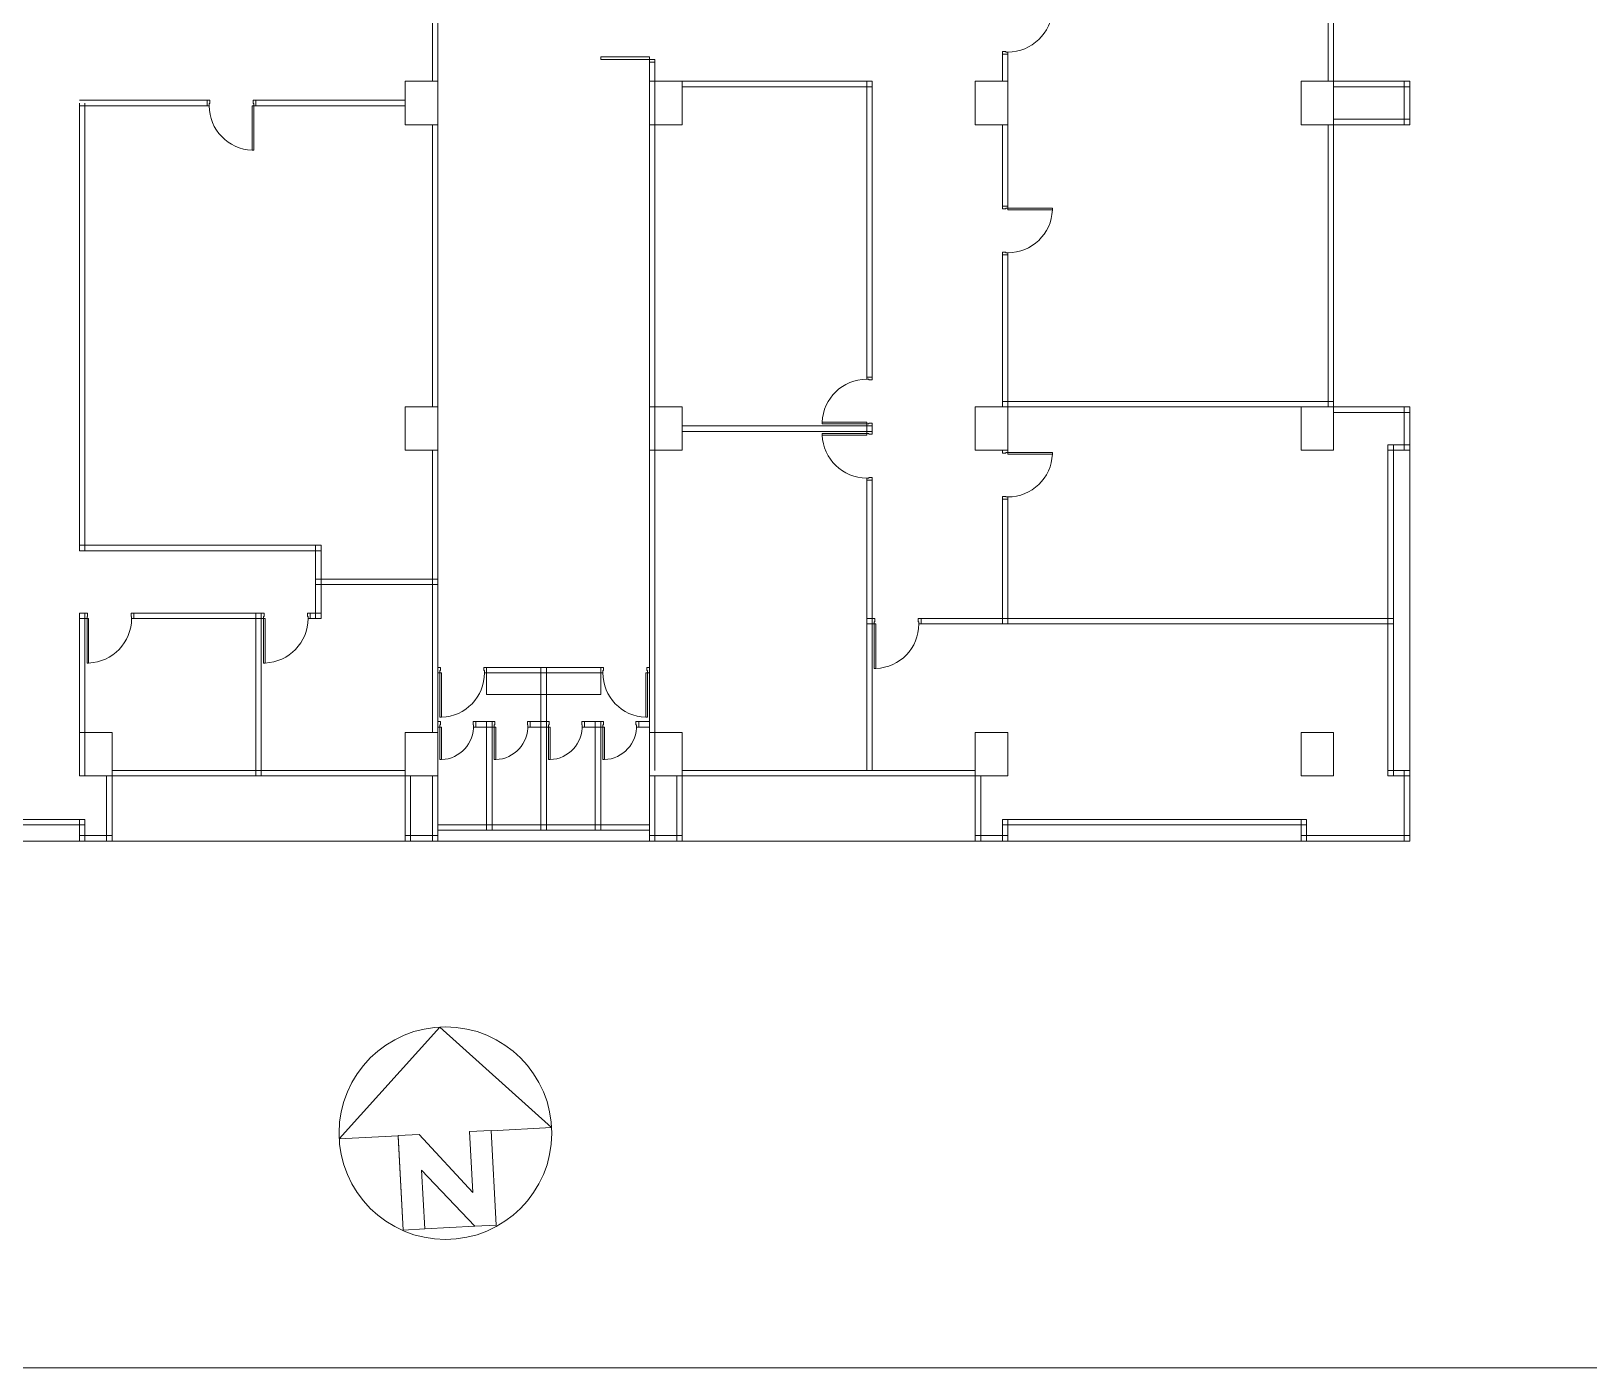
# Model space of a CAD drawing. Header units: metres. Extents: x 311 to 430, y 372 to 454.
# Drawn here: x 339 to 367.69, y 372.15 to 396.78 of the extents above; entities that cross this region are included whole.
import ezdxf

# ---------------------------------------------------------------- set-up
doc = ezdxf.new("R2010")
doc.units = ezdxf.units.M
doc.header["$MEASUREMENT"] = 0
doc.layers.add('BODR', color=13, linetype='Continuous')
doc.layers.add('DOOR', color=7, linetype='Continuous')

msp = doc.modelspace()

# ---------------------------------------------------------------- linework, layer by layer
at = {"color": 8, "linetype": 'ByBlock', "lineweight": 5}
for p, q in [((346.49, 407.86), (346.49, 383.86)), ((362.99, 389.86), (362.99, 403.86)), ((346.39, 401.06), (346.39, 395.86)), ((362.89, 395.86), (362.89, 401.06)), ((349.49, 396.26), (349.49, 396.31)), ((349.49, 396.31), (350.39, 396.31)), ((350.39, 396.26), (349.49, 396.26)), ((350.39, 396.31), (350.39, 396.26)), ((350.39, 396.26), (350.39, 383.16)), ((350.49, 396.26), (350.49, 383.16)), ((356.89, 395.86), (356.89, 396.41)), ((356.99, 393.52), (356.99, 396.4)), ((345.89, 395.06), (345.89, 395.86)), ((345.89, 395.86), (346.49, 395.86)), ((346.49, 395.86), (346.49, 395.06)), ((350.39, 395.06), (350.39, 395.86)), ((350.39, 395.86), (350.99, 395.86)), ((350.99, 395.86), (354.49, 395.86)), ((350.99, 395.86), (350.99, 395.06)), ((350.99, 395.76), (354.49, 395.76)), ((354.39, 395.86), (354.39, 390.37)), ((354.49, 395.86), (354.49, 390.36)), ((356.39, 395.06), (356.39, 395.86)), ((356.39, 395.86), (356.99, 395.86)), ((356.99, 395.86), (356.99, 395.06)), ((362.39, 395.06), (362.39, 395.86)), ((362.39, 395.86), (362.99, 395.86)), ((362.99, 395.86), (364.39, 395.86)), ((362.99, 395.86), (362.99, 395.06)), ((364.39, 395.76), (362.99, 395.76)), ((364.29, 395.06), (364.29, 395.86)), ((364.39, 395.06), (364.39, 395.86)), ((342.29, 395.51), (339.89, 395.51)), ((339.89, 395.46), (339.89, 387.21)), ((342.28, 395.41), (339.89, 395.41)), ((339.99, 395.46), (339.99, 387.21)), ((345.89, 395.51), (343.14, 395.51)), ((345.89, 395.41), (343.14, 395.41)), ((346.49, 395.06), (345.89, 395.06)), ((346.39, 395.06), (346.39, 389.86)), ((350.99, 395.06), (350.39, 395.06)), ((356.99, 395.06), (356.39, 395.06)), ((356.89, 393.51), (356.89, 395.06)), ((362.99, 395.06), (362.39, 395.06)), ((362.89, 389.86), (362.89, 395.06)), ((362.99, 395.16), (364.39, 395.16)), ((362.99, 395.06), (364.39, 395.06)), ((356.89, 389.86), (356.89, 392.71)), ((356.99, 389.02), (356.99, 392.7)), ((350.39, 390.532), (350.39, 388.332)), ((356.89, 389.96), (362.99, 389.96)), ((345.89, 389.06), (345.89, 389.86)), ((345.89, 389.86), (346.49, 389.86)), ((346.49, 389.86), (346.49, 389.06)), ((350.39, 389.06), (350.39, 389.86)), ((350.39, 389.86), (350.99, 389.86)), ((350.99, 389.86), (350.99, 389.06)), ((356.39, 389.06), (356.39, 389.86)), ((356.39, 389.86), (356.99, 389.86)), ((356.89, 389.86), (364.09, 389.86)), ((356.99, 389.86), (356.99, 389.06)), ((362.39, 389.06), (362.39, 389.86)), ((362.39, 389.86), (362.99, 389.86)), ((364.39, 389.86), (362.99, 389.86)), ((362.99, 389.86), (362.99, 389.06)), ((364.39, 389.76), (362.99, 389.76)), ((364.29, 389.86), (364.29, 389.06)), ((364.39, 389.86), (364.39, 381.86)), ((350.99, 389.51), (354.49, 389.51)), ((350.99, 389.41), (354.49, 389.41)), ((354.39, 389.55), (354.39, 389.37)), ((354.49, 389.56), (354.49, 389.36)), ((346.49, 389.06), (345.89, 389.06)), ((346.39, 389.06), (346.39, 383.86)), ((350.99, 389.06), (350.39, 389.06)), ((356.99, 389.06), (356.39, 389.06)), ((356.89, 389.01), (356.89, 389.06)), ((362.99, 389.06), (362.39, 389.06)), ((363.99, 389.16), (363.99, 383.06)), ((363.99, 389.16), (364.39, 389.16)), ((363.99, 389.06), (364.39, 389.06)), ((364.09, 389.16), (364.09, 383.06)), ((354.39, 388.55), (354.39, 383.16)), ((354.49, 388.56), (354.49, 383.16)), ((356.89, 385.86), (356.89, 388.21)), ((356.99, 385.86), (356.99, 388.2)), ((340.03, 387.31), (339.89, 387.31)), ((343.28, 387.31), (340.85, 387.31)), ((344.34, 387.31), (344.1, 387.31)), ((344.24, 385.96), (344.24, 387.31)), ((344.34, 385.96), (344.34, 387.31)), ((344.34, 387.21), (339.89, 387.21)), ((340.04, 387.21), (339.89, 387.21)), ((344.24, 386.685), (346.49, 386.685)), ((344.24, 386.585), (346.49, 386.585)), ((339.89, 386.06), (340.04, 386.06)), ((339.89, 386.06), (339.89, 383.06)), ((339.89, 385.96), (340.03, 385.96)), ((339.99, 386.06), (339.99, 383.06)), ((340.84, 386.06), (343.29, 386.06)), ((340.85, 385.96), (343.28, 385.96)), ((343.14, 383.06), (343.14, 386.06)), ((343.24, 383.06), (343.24, 386.06)), ((344.09, 386.06), (344.34, 386.06)), ((344.1, 385.96), (344.34, 385.96)), ((354.39, 385.96), (354.54, 385.96)), ((355.34, 385.96), (364.09, 385.96)), ((354.39, 385.86), (354.53, 385.86)), ((355.35, 385.86), (364.09, 385.86)), ((349.54, 385.06), (347.34, 385.06)), ((347.39, 385.06), (347.39, 384.56)), ((348.39, 385.06), (348.39, 382.06)), ((348.49, 385.06), (348.49, 382.06)), ((349.49, 385.06), (349.49, 384.56)), ((349.53, 384.96), (347.35, 384.96)), ((349.49, 384.56), (347.39, 384.56)), ((347.54, 384.06), (347.14, 384.06)), ((347.53, 383.96), (347.15, 383.96)), ((347.39, 382.06), (347.39, 384.06)), ((347.49, 382.06), (347.49, 384.06)), ((348.54, 384.06), (348.14, 384.06)), ((348.53, 383.96), (348.15, 383.96)), ((349.54, 384.06), (349.14, 384.06)), ((349.53, 383.96), (349.15, 383.96)), ((349.39, 382.06), (349.39, 384.06)), ((349.49, 382.06), (349.49, 384.06)), ((350.39, 384.06), (350.14, 384.06)), ((350.39, 383.96), (350.15, 383.96)), ((339.89, 383.06), (339.89, 383.86)), ((339.89, 383.86), (340.49, 383.86)), ((340.49, 383.86), (340.49, 383.06)), ((345.89, 383.06), (345.89, 383.86)), ((345.89, 383.86), (346.49, 383.86)), ((346.49, 383.86), (346.49, 383.06)), ((350.39, 383.06), (350.39, 383.86)), ((350.39, 383.86), (350.99, 383.86)), ((350.99, 383.86), (350.99, 383.06)), ((356.39, 383.06), (356.39, 383.86)), ((356.39, 383.86), (356.99, 383.86)), ((356.99, 383.86), (356.99, 383.06)), ((362.39, 383.06), (362.39, 383.86)), ((362.39, 383.86), (362.99, 383.86)), ((362.99, 383.86), (362.99, 383.06)), ((340.49, 383.06), (339.89, 383.06)), ((340.39, 383.06), (340.39, 381.86)), ((340.49, 383.16), (345.89, 383.16)), ((340.49, 383.06), (340.49, 381.86)), ((340.49, 383.06), (345.89, 383.06)), ((345.89, 383.06), (345.89, 381.86)), ((346.49, 383.06), (345.89, 383.06)), ((345.99, 383.06), (345.99, 381.86)), ((346.39, 383.06), (346.39, 381.86)), ((346.49, 383.06), (346.49, 381.86)), ((350.39, 383.06), (350.39, 381.86)), ((350.99, 383.06), (350.39, 383.06)), ((350.49, 383.06), (350.49, 381.86)), ((350.89, 383.06), (350.89, 381.86)), ((350.99, 383.16), (356.39, 383.16)), ((350.99, 383.06), (356.99, 383.06)), ((350.99, 383.06), (350.99, 381.86)), ((356.39, 383.06), (356.39, 381.86)), ((356.99, 383.06), (356.39, 383.06)), ((356.49, 383.06), (356.49, 381.86)), ((362.99, 383.06), (362.39, 383.06)), ((363.99, 383.16), (364.39, 383.16)), ((363.99, 383.06), (364.39, 383.06)), ((364.29, 383.16), (364.29, 381.86)), ((339.99, 382.26), (334.39, 382.26)), ((339.99, 382.16), (334.39, 382.16)), ((339.89, 382.26), (339.89, 381.86)), ((339.99, 382.26), (339.99, 381.86)), ((346.49, 382.16), (350.39, 382.16)), ((350.39, 382.16), (346.49, 382.16)), ((356.89, 382.26), (362.49, 382.26)), ((356.89, 382.26), (356.89, 381.86)), ((356.89, 382.16), (362.49, 382.16)), ((356.99, 382.26), (356.99, 381.86)), ((362.39, 382.26), (362.39, 381.86)), ((362.49, 382.26), (362.49, 381.86)), ((340.49, 381.86), (332.59, 381.86)), ((340.49, 381.96), (339.89, 381.96)), ((340.49, 381.86), (364.39, 381.86)), ((346.49, 381.96), (345.89, 381.96)), ((346.49, 381.86), (345.89, 381.86)), ((346.49, 382.06), (350.39, 382.06)), ((350.39, 382.06), (346.49, 382.06)), ((346.49, 381.86), (350.39, 381.86)), ((350.99, 381.96), (350.39, 381.96)), ((350.99, 381.86), (350.39, 381.86)), ((356.39, 381.96), (356.99, 381.96)), ((356.39, 381.86), (364.39, 381.86)), ((362.39, 381.96), (364.39, 381.96)), ((346.53, 378.428), (344.675, 376.371)), ((348.587, 376.582), (346.53, 378.428)), ((345.761, 376.43), (344.675, 376.371)), ((346.145, 376.455), (345.761, 376.434)), ((345.761, 376.434), (345.855, 374.692)), ((345.855, 374.692), (345.762, 376.417)), ((347.138, 375.386), (346.145, 376.455)), ((347.077, 376.505), (347.472, 376.526)), ((347.138, 375.386), (347.077, 376.505)), ((347.472, 376.522), (348.587, 376.582)), ((347.566, 374.784), (347.472, 376.526)), ((346.192, 375.795), (346.251, 374.713)), ((346.192, 375.795), (347.17, 374.763)), ((346.251, 374.713), (345.855, 374.692)), ((346.251, 374.713), (347.17, 374.763)), ((347.17, 374.763), (347.566, 374.784))]:
    msp.add_line(p, q, dxfattribs=at)
at = {"color": 8, "lineweight": 5}
for p, q in [((346.49, 407.86), (346.49, 383.86)), ((362.99, 389.86), (362.99, 403.86)), ((346.39, 401.06), (346.39, 395.86)), ((362.89, 395.86), (362.89, 401.06)), ((349.49, 396.26), (349.49, 396.31)), ((349.49, 396.31), (350.39, 396.31)), ((350.39, 396.26), (349.49, 396.26)), ((350.39, 396.31), (350.39, 396.26)), ((350.39, 396.26), (350.39, 383.16)), ((350.39, 396.21), (350.39, 396.26)), ((350.39, 396.26), (350.49, 396.26)), ((350.49, 396.21), (350.39, 396.21)), ((350.49, 396.26), (350.49, 383.16)), ((350.49, 396.26), (350.49, 396.21)), ((356.89, 395.86), (356.89, 396.41)), ((356.99, 393.52), (356.99, 396.4)), ((345.89, 395.06), (345.89, 395.86)), ((345.89, 395.86), (346.49, 395.86)), ((346.49, 395.86), (346.49, 395.06)), ((350.39, 395.06), (350.39, 395.86)), ((350.39, 395.86), (350.99, 395.86)), ((350.99, 395.86), (354.49, 395.86)), ((350.99, 395.86), (350.99, 395.06)), ((350.99, 395.76), (354.49, 395.76)), ((354.39, 395.86), (354.39, 390.37)), ((354.49, 395.86), (354.49, 390.36)), ((356.39, 395.06), (356.39, 395.86)), ((356.39, 395.86), (356.99, 395.86)), ((356.99, 395.86), (356.99, 395.06)), ((362.39, 395.06), (362.39, 395.86)), ((362.39, 395.86), (362.99, 395.86)), ((362.99, 395.86), (364.39, 395.86)), ((362.99, 395.86), (362.99, 395.06)), ((364.39, 395.76), (362.99, 395.76)), ((364.29, 395.06), (364.29, 395.86)), ((364.39, 395.06), (364.39, 395.86)), ((342.29, 395.51), (339.89, 395.51)), ((339.89, 395.46), (339.89, 387.21)), ((342.28, 395.41), (339.89, 395.41)), ((339.99, 395.46), (339.99, 387.21)), ((345.89, 395.51), (343.14, 395.51)), ((345.89, 395.41), (343.14, 395.41)), ((346.49, 395.06), (345.89, 395.06)), ((346.39, 395.06), (346.39, 389.86)), ((350.99, 395.06), (350.39, 395.06)), ((356.99, 395.06), (356.39, 395.06)), ((356.89, 393.51), (356.89, 395.06)), ((362.99, 395.06), (362.39, 395.06)), ((362.89, 389.86), (362.89, 395.06)), ((362.99, 395.16), (364.39, 395.16)), ((362.99, 395.06), (364.39, 395.06)), ((356.89, 389.86), (356.89, 392.71)), ((356.99, 389.02), (356.99, 392.7)), ((350.39, 390.532), (350.39, 388.332)), ((356.89, 389.96), (362.99, 389.96)), ((345.89, 389.06), (345.89, 389.86)), ((345.89, 389.86), (346.49, 389.86)), ((346.49, 389.86), (346.49, 389.06)), ((350.39, 389.06), (350.39, 389.86)), ((350.39, 389.86), (350.99, 389.86)), ((350.99, 389.86), (350.99, 389.06)), ((356.39, 389.06), (356.39, 389.86)), ((356.39, 389.86), (356.99, 389.86)), ((356.89, 389.86), (364.09, 389.86)), ((356.99, 389.86), (356.99, 389.06)), ((362.39, 389.06), (362.39, 389.86)), ((362.39, 389.86), (362.99, 389.86)), ((364.39, 389.86), (362.99, 389.86)), ((362.99, 389.86), (362.99, 389.06)), ((364.39, 389.76), (362.99, 389.76)), ((364.29, 389.86), (364.29, 389.06)), ((364.39, 389.86), (364.39, 381.86)), ((350.99, 389.51), (354.49, 389.51)), ((350.99, 389.41), (354.49, 389.41)), ((354.39, 389.55), (354.39, 389.37)), ((354.49, 389.56), (354.49, 389.36)), ((346.49, 389.06), (345.89, 389.06)), ((346.39, 389.06), (346.39, 383.86)), ((350.99, 389.06), (350.39, 389.06)), ((356.99, 389.06), (356.39, 389.06)), ((356.89, 389.01), (356.89, 389.06)), ((362.99, 389.06), (362.39, 389.06)), ((363.99, 389.16), (363.99, 383.06)), ((363.99, 389.16), (364.39, 389.16)), ((363.99, 389.06), (364.39, 389.06)), ((364.09, 389.16), (364.09, 383.06)), ((354.39, 388.55), (354.39, 383.16)), ((354.49, 388.56), (354.49, 383.16)), ((356.89, 385.86), (356.89, 388.21)), ((356.99, 385.86), (356.99, 388.2)), ((344.34, 387.31), (339.89, 387.31)), ((340.03, 387.31), (339.89, 387.31)), ((344.34, 387.31), (344.1, 387.31)), ((344.24, 385.96), (344.24, 387.31)), ((344.34, 385.96), (344.34, 387.31)), ((340.04, 387.21), (339.89, 387.21)), ((344.24, 386.685), (346.49, 386.685)), ((344.24, 386.585), (346.49, 386.585)), ((339.89, 386.06), (340.04, 386.06)), ((339.89, 386.06), (339.89, 383.06)), ((339.89, 385.96), (340.03, 385.96)), ((339.99, 386.06), (339.99, 383.06)), ((340.84, 386.06), (343.29, 386.06)), ((340.85, 385.96), (343.28, 385.96)), ((343.14, 383.06), (343.14, 386.06)), ((343.24, 383.06), (343.24, 386.06)), ((344.09, 386.06), (344.34, 386.06)), ((344.1, 385.96), (344.34, 385.96)), ((354.39, 385.96), (354.54, 385.96)), ((355.34, 385.96), (364.09, 385.96)), ((354.39, 385.86), (354.53, 385.86)), ((355.35, 385.86), (364.09, 385.86)), ((349.54, 385.06), (347.34, 385.06)), ((347.39, 385.06), (347.39, 384.56)), ((348.39, 385.06), (348.39, 382.06)), ((348.49, 385.06), (348.49, 382.06)), ((349.49, 385.06), (349.49, 384.56)), ((349.53, 384.96), (347.35, 384.96)), ((349.49, 384.56), (347.39, 384.56)), ((346.56, 383.96), (346.53, 383.96)), ((346.53, 383.96), (346.53, 383.36)), ((346.56, 383.36), (346.56, 383.96)), ((347.54, 384.06), (347.14, 384.06)), ((347.53, 383.96), (347.15, 383.96)), ((347.39, 382.06), (347.39, 384.06)), ((347.49, 382.06), (347.49, 384.06)), ((347.56, 383.96), (347.53, 383.96)), ((347.53, 383.96), (347.53, 383.36)), ((347.56, 383.36), (347.56, 383.96)), ((348.54, 384.06), (348.14, 384.06)), ((348.53, 383.96), (348.15, 383.96)), ((348.56, 383.96), (348.53, 383.96)), ((348.53, 383.96), (348.53, 383.36)), ((348.56, 383.36), (348.56, 383.96)), ((349.54, 384.06), (349.14, 384.06)), ((349.53, 383.96), (349.15, 383.96)), ((349.39, 382.06), (349.39, 384.06)), ((349.49, 382.06), (349.49, 384.06)), ((349.56, 383.96), (349.53, 383.96)), ((349.53, 383.96), (349.53, 383.36)), ((349.56, 383.36), (349.56, 383.96)), ((350.39, 384.06), (350.14, 384.06)), ((350.39, 383.96), (350.15, 383.96)), ((339.89, 383.06), (339.89, 383.86)), ((339.89, 383.86), (340.49, 383.86)), ((340.49, 383.86), (340.49, 383.06)), ((345.89, 383.06), (345.89, 383.86)), ((345.89, 383.86), (346.49, 383.86)), ((346.49, 383.86), (346.49, 383.06)), ((350.39, 383.06), (350.39, 383.86)), ((350.39, 383.86), (350.99, 383.86)), ((350.99, 383.86), (350.99, 383.06)), ((356.39, 383.06), (356.39, 383.86)), ((356.39, 383.86), (356.99, 383.86)), ((356.99, 383.86), (356.99, 383.06)), ((362.39, 383.06), (362.39, 383.86)), ((362.39, 383.86), (362.99, 383.86)), ((362.99, 383.86), (362.99, 383.06)), ((346.53, 383.36), (346.56, 383.36)), ((347.53, 383.36), (347.56, 383.36)), ((348.53, 383.36), (348.56, 383.36)), ((349.53, 383.36), (349.56, 383.36)), ((340.49, 383.06), (339.89, 383.06)), ((340.39, 383.06), (340.39, 381.86)), ((340.49, 383.16), (345.89, 383.16)), ((340.49, 383.06), (340.49, 381.86)), ((340.49, 383.06), (345.89, 383.06)), ((345.89, 383.06), (345.89, 381.86)), ((346.49, 383.06), (345.89, 383.06)), ((345.99, 383.06), (345.99, 381.86)), ((346.39, 383.06), (346.39, 381.86)), ((346.49, 383.06), (346.49, 381.86)), ((350.39, 383.06), (350.39, 381.86)), ((350.99, 383.06), (350.39, 383.06)), ((350.49, 383.06), (350.49, 381.86)), ((350.89, 383.06), (350.89, 381.86)), ((350.99, 383.16), (356.39, 383.16)), ((350.99, 383.06), (356.99, 383.06)), ((350.99, 383.06), (350.99, 381.86)), ((356.39, 383.06), (356.39, 381.86)), ((356.99, 383.06), (356.39, 383.06)), ((356.49, 383.06), (356.49, 381.86)), ((362.99, 383.06), (362.39, 383.06)), ((363.99, 383.16), (364.39, 383.16)), ((363.99, 383.06), (364.39, 383.06)), ((364.29, 383.16), (364.29, 381.86)), ((339.99, 382.26), (334.39, 382.26)), ((339.99, 382.16), (334.39, 382.16)), ((339.89, 382.26), (339.89, 381.86)), ((339.99, 382.26), (339.99, 381.86)), ((346.49, 382.16), (350.39, 382.16)), ((350.39, 382.16), (346.49, 382.16)), ((356.89, 382.26), (362.49, 382.26)), ((356.89, 382.26), (356.89, 381.86)), ((356.89, 382.16), (362.49, 382.16)), ((356.99, 382.26), (356.99, 381.86)), ((362.39, 382.26), (362.39, 381.86)), ((362.49, 382.26), (362.49, 381.86)), ((340.49, 381.86), (332.59, 381.86)), ((340.49, 381.96), (339.89, 381.96)), ((340.49, 381.86), (364.39, 381.86)), ((346.49, 381.96), (345.89, 381.96)), ((346.49, 381.86), (345.89, 381.86)), ((346.49, 382.06), (350.39, 382.06)), ((350.39, 382.06), (346.49, 382.06)), ((346.49, 381.86), (350.39, 381.86)), ((350.99, 381.96), (350.39, 381.96)), ((350.99, 381.86), (350.39, 381.86)), ((356.39, 381.96), (356.99, 381.96)), ((356.39, 381.86), (364.39, 381.86)), ((362.39, 381.96), (364.39, 381.96))]:
    msp.add_line(p, q, dxfattribs=at)
at = {"color": 8, "linetype": 'ByBlock', "lineweight": 5}
for points in [[(350.39, 396.21), (350.39, 396.26), (350.49, 396.26), (350.49, 396.21)], [(346.53, 383.36), (346.56, 383.36), (346.56, 383.96), (346.53, 383.96)], [(347.53, 383.36), (347.56, 383.36), (347.56, 383.96), (347.53, 383.96)], [(348.53, 383.36), (348.56, 383.36), (348.56, 383.96), (348.53, 383.96)], [(349.53, 383.36), (349.56, 383.36), (349.56, 383.96), (349.53, 383.96)]]:
    msp.add_lwpolyline(points, close=True, dxfattribs=at)
msp.add_circle((346.631, 376.477), 1.959, dxfattribs=at)
for centre in [(346.53, 383.98), (347.53, 383.98), (348.53, 383.98), (349.53, 383.98)]:
    msp.add_arc(centre, 0.621, 272.8093, 1.8463, dxfattribs=at)
at = {"color": 8, "lineweight": 5}
for centre in [(346.53, 383.98), (347.53, 383.98), (348.53, 383.98), (349.53, 383.98)]:
    msp.add_arc(centre, 0.621, 272.8093, 1.8463, dxfattribs=at)
at = {"layer": 'BODR', "color": 8, "linetype": 'ByBlock', "lineweight": 5}
msp.add_lwpolyline([(311.256, 372.152), (430.056, 372.152), (430.056, 454.052), (311.256, 454.052)], close=True, dxfattribs=at)
at = {"layer": 'DOOR', "color": 8, "lineweight": 5}
for p, q in [((356.89, 396.36), (356.89, 396.41)), ((356.89, 396.41), (356.95, 396.41)), ((356.99, 396.36), (356.89, 396.36)), ((356.94, 396.41), (356.95, 396.41)), ((356.95, 396.41), (356.94, 396.41)), ((356.95, 396.41), (356.95, 396.4)), ((356.95, 396.4), (356.99, 396.4)), ((356.99, 396.4), (356.99, 396.36)), ((342.24, 395.41), (342.24, 395.51)), ((342.24, 395.51), (342.29, 395.51)), ((342.28, 395.41), (342.24, 395.41)), ((342.29, 395.45), (342.28, 395.45)), ((342.28, 395.45), (342.28, 395.41)), ((342.29, 395.51), (342.29, 395.45)), ((342.29, 395.46), (342.29, 395.45)), ((342.29, 395.45), (342.29, 395.46)), ((343.07, 394.59), (343.07, 395.41)), ((343.07, 395.41), (343.1, 395.41)), ((343.14, 395.51), (343.09, 395.51)), ((343.09, 395.51), (343.09, 395.45)), ((343.09, 395.45), (343.1, 395.45)), ((343.1, 395.45), (343.1, 395.41)), ((343.1, 395.41), (343.14, 395.41)), ((343.1, 395.41), (343.1, 394.59)), ((343.14, 395.41), (343.14, 395.51)), ((344.14, 395.51), (344.09, 395.51)), ((344.1, 395.41), (344.14, 395.41)), ((343.1, 394.59), (343.07, 394.59)), ((356.99, 393.56), (356.89, 393.56)), ((356.89, 393.56), (356.89, 393.51)), ((356.89, 393.51), (356.95, 393.51)), ((356.95, 393.51), (356.95, 393.52)), ((356.95, 393.52), (356.99, 393.52)), ((356.99, 393.52), (356.99, 393.56)), ((356.99, 393.49), (356.99, 393.52)), ((356.99, 393.52), (357.81, 393.52)), ((357.81, 393.49), (356.99, 393.49)), ((357.81, 393.52), (357.81, 393.49)), ((356.89, 392.66), (356.89, 392.71)), ((356.89, 392.71), (356.95, 392.71)), ((356.99, 392.66), (356.89, 392.66)), ((356.94, 392.71), (356.95, 392.71)), ((356.95, 392.71), (356.94, 392.71)), ((356.95, 392.71), (356.95, 392.7)), ((356.95, 392.7), (356.99, 392.7)), ((356.99, 392.7), (356.99, 392.66)), ((354.39, 390.37), (354.39, 390.41)), ((354.39, 390.41), (354.49, 390.41)), ((354.43, 390.37), (354.39, 390.37)), ((354.43, 390.36), (354.43, 390.37)), ((354.44, 390.36), (354.43, 390.36)), ((354.49, 390.36), (354.43, 390.36)), ((354.43, 390.36), (354.44, 390.36)), ((354.49, 390.41), (354.49, 390.36)), ((353.57, 389.55), (353.57, 389.58)), ((353.57, 389.58), (354.39, 389.58)), ((354.39, 389.55), (353.57, 389.55)), ((353.57, 389.37), (353.57, 389.34)), ((354.39, 389.37), (353.57, 389.37)), ((353.57, 389.34), (354.39, 389.34)), ((354.39, 389.58), (354.39, 389.55)), ((354.39, 389.55), (354.39, 389.51)), ((354.43, 389.55), (354.39, 389.55)), ((354.39, 389.51), (354.49, 389.51)), ((354.39, 389.37), (354.39, 389.41)), ((354.39, 389.41), (354.49, 389.41)), ((354.43, 389.37), (354.39, 389.37)), ((354.39, 389.34), (354.39, 389.37)), ((354.49, 389.56), (354.43, 389.56)), ((354.43, 389.56), (354.43, 389.55)), ((354.43, 389.36), (354.43, 389.37)), ((354.49, 389.36), (354.43, 389.36)), ((354.49, 389.51), (354.49, 389.56)), ((354.49, 389.41), (354.49, 389.36)), ((356.99, 389.06), (356.89, 389.06)), ((356.89, 389.06), (356.89, 389.01)), ((356.99, 389.02), (356.99, 389.06)), ((356.89, 389.01), (356.95, 389.01)), ((356.95, 389.01), (356.95, 389.02)), ((356.95, 389.02), (356.99, 389.02)), ((356.99, 388.99), (356.99, 389.02)), ((356.99, 389.02), (357.81, 389.02)), ((357.81, 388.99), (356.99, 388.99)), ((357.81, 389.02), (357.81, 388.99)), ((354.43, 388.55), (354.39, 388.55)), ((354.39, 388.55), (354.39, 388.51)), ((354.39, 388.51), (354.49, 388.51)), ((354.44, 388.56), (354.43, 388.56)), ((354.43, 388.56), (354.43, 388.55)), ((354.49, 388.56), (354.43, 388.56)), ((354.43, 388.56), (354.44, 388.56)), ((354.49, 388.51), (354.49, 388.56)), ((356.89, 388.16), (356.89, 388.21)), ((356.89, 388.21), (356.95, 388.21)), ((356.94, 388.21), (356.95, 388.21)), ((356.95, 388.21), (356.94, 388.21)), ((356.95, 388.21), (356.95, 388.2)), ((356.95, 388.2), (356.99, 388.2)), ((356.99, 388.2), (356.99, 388.16)), ((356.99, 388.16), (356.89, 388.16)), ((339.99, 385.96), (339.99, 386.06)), ((339.99, 386.06), (340.04, 386.06)), ((340.03, 385.96), (339.99, 385.96)), ((340.04, 386), (340.03, 386)), ((340.03, 386), (340.03, 385.96)), ((340.06, 385.96), (340.03, 385.96)), ((340.03, 385.96), (340.03, 385.14)), ((340.04, 386.06), (340.04, 386)), ((340.06, 385.14), (340.06, 385.96)), ((340.89, 386.06), (340.84, 386.06)), ((340.84, 386.06), (340.84, 386)), ((340.84, 386.01), (340.84, 386)), ((340.84, 386), (340.84, 386.01)), ((340.84, 386), (340.85, 386)), ((340.85, 386), (340.85, 385.96)), ((340.85, 385.96), (340.89, 385.96)), ((340.89, 385.96), (340.89, 386.06)), ((343.24, 385.96), (343.24, 386.06)), ((343.24, 386.06), (343.29, 386.06)), ((343.28, 385.96), (343.24, 385.96)), ((343.29, 386), (343.28, 386)), ((343.28, 386), (343.28, 385.96)), ((343.31, 385.96), (343.28, 385.96)), ((343.28, 385.96), (343.28, 385.14)), ((343.29, 386.06), (343.29, 386)), ((343.31, 385.14), (343.31, 385.96)), ((344.14, 386.06), (344.09, 386.06)), ((344.09, 386.06), (344.09, 386)), ((344.09, 386.01), (344.09, 386)), ((344.09, 386), (344.09, 386.01)), ((344.09, 386), (344.1, 386)), ((344.1, 386), (344.1, 385.96)), ((344.1, 385.96), (344.14, 385.96)), ((344.14, 385.96), (344.14, 386.06)), ((354.49, 385.86), (354.49, 385.96)), ((354.49, 385.96), (354.54, 385.96)), ((354.54, 385.9), (354.53, 385.9)), ((354.53, 385.9), (354.53, 385.86)), ((354.54, 385.96), (354.54, 385.9)), ((355.39, 385.96), (355.34, 385.96)), ((355.34, 385.96), (355.34, 385.9)), ((355.34, 385.91), (355.34, 385.9)), ((355.34, 385.9), (355.34, 385.91)), ((355.34, 385.9), (355.35, 385.9)), ((355.35, 385.9), (355.35, 385.86)), ((355.39, 385.86), (355.39, 385.96)), ((354.53, 385.86), (354.49, 385.86)), ((354.56, 385.86), (354.53, 385.86)), ((354.53, 385.86), (354.53, 385.04)), ((354.56, 385.04), (354.56, 385.86)), ((355.35, 385.86), (355.39, 385.86)), ((340.03, 385.14), (340.06, 385.14)), ((343.28, 385.14), (343.31, 385.14)), ((346.49, 384.96), (346.49, 385.06)), ((346.49, 385.06), (346.54, 385.06)), ((346.54, 385.06), (346.54, 385)), ((347.39, 385.06), (347.34, 385.06)), ((347.34, 385.06), (347.34, 385)), ((347.34, 385.01), (347.34, 385)), ((347.34, 385), (347.34, 385.01)), ((347.39, 384.96), (347.39, 385.06)), ((349.49, 384.96), (349.49, 385.06)), ((349.49, 385.06), (349.54, 385.06)), ((349.54, 385.06), (349.54, 385)), ((349.54, 385.01), (349.54, 385)), ((349.54, 385), (349.54, 385.01)), ((350.39, 385.06), (350.34, 385.06)), ((350.34, 385.06), (350.34, 385)), ((350.39, 384.96), (350.39, 385.06)), ((354.53, 385.04), (354.56, 385.04)), ((346.53, 384.96), (346.49, 384.96)), ((346.54, 385), (346.53, 385)), ((346.53, 385), (346.53, 384.96)), ((346.56, 384.96), (346.53, 384.96)), ((346.53, 384.96), (346.53, 384.14)), ((346.56, 384.14), (346.56, 384.96)), ((347.34, 385), (347.35, 385)), ((347.35, 385), (347.35, 384.96)), ((347.35, 384.96), (347.39, 384.96)), ((349.53, 384.96), (349.49, 384.96)), ((349.54, 385), (349.53, 385)), ((349.53, 385), (349.53, 384.96)), ((350.32, 384.14), (350.32, 384.96)), ((350.32, 384.96), (350.35, 384.96)), ((350.34, 385), (350.35, 385)), ((350.35, 385), (350.35, 384.96)), ((350.35, 384.96), (350.39, 384.96)), ((350.35, 384.96), (350.35, 384.14)), ((346.49, 383.96), (346.49, 384.06)), ((346.49, 384.06), (346.54, 384.06)), ((346.53, 383.96), (346.49, 383.96)), ((346.53, 384.14), (346.56, 384.14)), ((346.54, 384), (346.53, 384)), ((346.53, 384), (346.53, 383.96)), ((346.54, 384.06), (346.54, 384)), ((347.19, 384.06), (347.14, 384.06)), ((347.14, 384.06), (347.14, 384)), ((347.14, 384.01), (347.14, 384)), ((347.14, 384), (347.14, 384.01)), ((347.14, 384), (347.15, 384)), ((347.15, 384), (347.15, 383.96)), ((347.15, 383.96), (347.19, 383.96)), ((347.19, 383.96), (347.19, 384.06)), ((347.49, 383.96), (347.49, 384.06)), ((347.49, 384.06), (347.54, 384.06)), ((347.53, 383.96), (347.49, 383.96)), ((347.54, 384), (347.53, 384)), ((347.53, 384), (347.53, 383.96)), ((347.54, 384.06), (347.54, 384)), ((348.19, 384.06), (348.14, 384.06)), ((348.14, 384.06), (348.14, 384)), ((348.14, 384.01), (348.14, 384)), ((348.14, 384), (348.14, 384.01)), ((348.14, 384), (348.15, 384)), ((348.15, 384), (348.15, 383.96)), ((348.15, 383.96), (348.19, 383.96)), ((348.19, 383.96), (348.19, 384.06)), ((348.49, 383.96), (348.49, 384.06)), ((348.49, 384.06), (348.54, 384.06)), ((348.53, 383.96), (348.49, 383.96)), ((348.54, 384), (348.53, 384)), ((348.53, 384), (348.53, 383.96)), ((348.54, 384.06), (348.54, 384)), ((349.19, 384.06), (349.14, 384.06)), ((349.14, 384.06), (349.14, 384)), ((349.14, 384.01), (349.14, 384)), ((349.14, 384), (349.14, 384.01)), ((349.14, 384), (349.15, 384)), ((349.15, 384), (349.15, 383.96)), ((349.15, 383.96), (349.19, 383.96)), ((349.19, 383.96), (349.19, 384.06)), ((349.49, 383.96), (349.49, 384.06)), ((349.49, 384.06), (349.54, 384.06)), ((349.53, 383.96), (349.49, 383.96)), ((349.54, 384), (349.53, 384)), ((349.53, 384), (349.53, 383.96)), ((349.54, 384.06), (349.54, 384)), ((350.19, 384.06), (350.14, 384.06)), ((350.14, 384.06), (350.14, 384)), ((350.14, 384.01), (350.14, 384)), ((350.14, 384), (350.14, 384.01)), ((350.14, 384), (350.15, 384)), ((350.15, 384), (350.15, 383.96)), ((350.15, 383.96), (350.19, 383.96)), ((350.19, 383.96), (350.19, 384.06)), ((350.35, 384.14), (350.32, 384.14))]:
    msp.add_line(p, q, dxfattribs=at)
at = {"layer": 'DOOR', "color": 8, "linetype": 'ByBlock', "lineweight": 5}
for points in [[(356.94, 396.41), (356.95, 396.41), (356.95, 396.4), (356.99, 396.4), (356.99, 396.36), (356.89, 396.36), (356.89, 396.41), (356.95, 396.41)], [(342.29, 395.46), (342.29, 395.45), (342.28, 395.45), (342.28, 395.41), (342.24, 395.41), (342.24, 395.51), (342.29, 395.51), (342.29, 395.45)], [(343.1, 394.59), (343.07, 394.59), (343.07, 395.41), (343.1, 395.41)], [(343.1, 395.41), (343.14, 395.41), (343.14, 395.51), (343.09, 395.51), (343.09, 395.45), (343.1, 395.45)], [(356.99, 393.52), (356.99, 393.56), (356.89, 393.56), (356.89, 393.51), (356.95, 393.51), (356.95, 393.52)], [(357.81, 393.52), (357.81, 393.49), (356.99, 393.49), (356.99, 393.52)], [(356.94, 392.71), (356.95, 392.71), (356.95, 392.7), (356.99, 392.7), (356.99, 392.66), (356.89, 392.66), (356.89, 392.71), (356.95, 392.71)], [(354.44, 390.36), (354.43, 390.36), (354.43, 390.37), (354.39, 390.37), (354.39, 390.41), (354.49, 390.41), (354.49, 390.36), (354.43, 390.36)], [(353.57, 389.55), (353.57, 389.58), (354.39, 389.58), (354.39, 389.55)], [(353.57, 389.37), (353.57, 389.34), (354.39, 389.34), (354.39, 389.37)], [(354.39, 389.55), (354.39, 389.51), (354.49, 389.51), (354.49, 389.56), (354.43, 389.56), (354.43, 389.55)], [(354.39, 389.37), (354.39, 389.41), (354.49, 389.41), (354.49, 389.36), (354.43, 389.36), (354.43, 389.37)], [(356.99, 389.02), (356.99, 389.06), (356.89, 389.06), (356.89, 389.01), (356.95, 389.01), (356.95, 389.02)], [(357.81, 389.02), (357.81, 388.99), (356.99, 388.99), (356.99, 389.02)], [(354.44, 388.56), (354.43, 388.56), (354.43, 388.55), (354.39, 388.55), (354.39, 388.51), (354.49, 388.51), (354.49, 388.56), (354.43, 388.56)], [(356.94, 388.21), (356.95, 388.21), (356.95, 388.2), (356.99, 388.2), (356.99, 388.16), (356.89, 388.16), (356.89, 388.21), (356.95, 388.21)], [(340.03, 385.96), (339.99, 385.96), (339.99, 386.06), (340.04, 386.06), (340.04, 386), (340.03, 386)], [(340.03, 385.14), (340.06, 385.14), (340.06, 385.96), (340.03, 385.96)], [(340.84, 386.01), (340.84, 386), (340.85, 386), (340.85, 385.96), (340.89, 385.96), (340.89, 386.06), (340.84, 386.06), (340.84, 386)], [(343.28, 385.96), (343.24, 385.96), (343.24, 386.06), (343.29, 386.06), (343.29, 386), (343.28, 386)], [(343.28, 385.14), (343.31, 385.14), (343.31, 385.96), (343.28, 385.96)], [(344.09, 386.01), (344.09, 386), (344.1, 386), (344.1, 385.96), (344.14, 385.96), (344.14, 386.06), (344.09, 386.06), (344.09, 386)], [(354.53, 385.86), (354.49, 385.86), (354.49, 385.96), (354.54, 385.96), (354.54, 385.9), (354.53, 385.9)], [(355.34, 385.91), (355.34, 385.9), (355.35, 385.9), (355.35, 385.86), (355.39, 385.86), (355.39, 385.96), (355.34, 385.96), (355.34, 385.9)], [(354.53, 385.04), (354.56, 385.04), (354.56, 385.86), (354.53, 385.86)], [(346.53, 384.96), (346.49, 384.96), (346.49, 385.06), (346.54, 385.06), (346.54, 385), (346.53, 385)], [(347.34, 385.01), (347.34, 385), (347.35, 385), (347.35, 384.96), (347.39, 384.96), (347.39, 385.06), (347.34, 385.06), (347.34, 385)], [(349.54, 385.01), (349.54, 385), (349.53, 385), (349.53, 384.96), (349.49, 384.96), (349.49, 385.06), (349.54, 385.06), (349.54, 385)], [(350.35, 384.96), (350.39, 384.96), (350.39, 385.06), (350.34, 385.06), (350.34, 385), (350.35, 385)], [(346.53, 384.14), (346.56, 384.14), (346.56, 384.96), (346.53, 384.96)], [(350.35, 384.14), (350.32, 384.14), (350.32, 384.96), (350.35, 384.96)], [(346.53, 383.96), (346.49, 383.96), (346.49, 384.06), (346.54, 384.06), (346.54, 384), (346.53, 384)], [(347.14, 384.01), (347.14, 384), (347.15, 384), (347.15, 383.96), (347.19, 383.96), (347.19, 384.06), (347.14, 384.06), (347.14, 384)], [(347.53, 383.96), (347.49, 383.96), (347.49, 384.06), (347.54, 384.06), (347.54, 384), (347.53, 384)], [(348.14, 384.01), (348.14, 384), (348.15, 384), (348.15, 383.96), (348.19, 383.96), (348.19, 384.06), (348.14, 384.06), (348.14, 384)], [(348.53, 383.96), (348.49, 383.96), (348.49, 384.06), (348.54, 384.06), (348.54, 384), (348.53, 384)], [(349.14, 384.01), (349.14, 384), (349.15, 384), (349.15, 383.96), (349.19, 383.96), (349.19, 384.06), (349.14, 384.06), (349.14, 384)], [(349.53, 383.96), (349.49, 383.96), (349.49, 384.06), (349.54, 384.06), (349.54, 384), (349.53, 384)], [(350.14, 384.01), (350.14, 384), (350.15, 384), (350.15, 383.96), (350.19, 383.96), (350.19, 384.06), (350.14, 384.06), (350.14, 384)]]:
    msp.add_lwpolyline(points, close=True, dxfattribs=at)
at = {"layer": 'DOOR', "color": 7, "lineweight": 5}
for points in [[(356.94, 396.41), (356.95, 396.41), (356.95, 396.4), (356.99, 396.4), (356.99, 396.36), (356.89, 396.36), (356.89, 396.41), (356.95, 396.41)], [(342.29, 395.46), (342.29, 395.45), (342.28, 395.45), (342.28, 395.41), (342.24, 395.41), (342.24, 395.51), (342.29, 395.51), (342.29, 395.45)], [(343.1, 394.59), (343.07, 394.59), (343.07, 395.41), (343.1, 395.41)], [(343.1, 395.41), (343.14, 395.41), (343.14, 395.51), (343.09, 395.51), (343.09, 395.45), (343.1, 395.45)], [(356.99, 393.52), (356.99, 393.56), (356.89, 393.56), (356.89, 393.51), (356.95, 393.51), (356.95, 393.52)], [(357.81, 393.52), (357.81, 393.49), (356.99, 393.49), (356.99, 393.52)], [(356.94, 392.71), (356.95, 392.71), (356.95, 392.7), (356.99, 392.7), (356.99, 392.66), (356.89, 392.66), (356.89, 392.71), (356.95, 392.71)], [(354.44, 390.36), (354.43, 390.36), (354.43, 390.37), (354.39, 390.37), (354.39, 390.41), (354.49, 390.41), (354.49, 390.36), (354.43, 390.36)], [(353.57, 389.55), (353.57, 389.58), (354.39, 389.58), (354.39, 389.55)], [(353.57, 389.37), (353.57, 389.34), (354.39, 389.34), (354.39, 389.37)], [(354.39, 389.55), (354.39, 389.51), (354.49, 389.51), (354.49, 389.56), (354.43, 389.56), (354.43, 389.55)], [(354.39, 389.37), (354.39, 389.41), (354.49, 389.41), (354.49, 389.36), (354.43, 389.36), (354.43, 389.37)], [(356.99, 389.02), (356.99, 389.06), (356.89, 389.06), (356.89, 389.01), (356.95, 389.01), (356.95, 389.02)], [(357.81, 389.02), (357.81, 388.99), (356.99, 388.99), (356.99, 389.02)], [(354.44, 388.56), (354.43, 388.56), (354.43, 388.55), (354.39, 388.55), (354.39, 388.51), (354.49, 388.51), (354.49, 388.56), (354.43, 388.56)], [(356.94, 388.21), (356.95, 388.21), (356.95, 388.2), (356.99, 388.2), (356.99, 388.16), (356.89, 388.16), (356.89, 388.21), (356.95, 388.21)], [(340.03, 385.96), (339.99, 385.96), (339.99, 386.06), (340.04, 386.06), (340.04, 386), (340.03, 386)], [(340.03, 385.14), (340.06, 385.14), (340.06, 385.96), (340.03, 385.96)], [(340.84, 386.01), (340.84, 386), (340.85, 386), (340.85, 385.96), (340.89, 385.96), (340.89, 386.06), (340.84, 386.06), (340.84, 386)], [(343.28, 385.96), (343.24, 385.96), (343.24, 386.06), (343.29, 386.06), (343.29, 386), (343.28, 386)], [(343.28, 385.14), (343.31, 385.14), (343.31, 385.96), (343.28, 385.96)], [(344.09, 386.01), (344.09, 386), (344.1, 386), (344.1, 385.96), (344.14, 385.96), (344.14, 386.06), (344.09, 386.06), (344.09, 386)], [(354.53, 385.86), (354.49, 385.86), (354.49, 385.96), (354.54, 385.96), (354.54, 385.9), (354.53, 385.9)], [(355.34, 385.91), (355.34, 385.9), (355.35, 385.9), (355.35, 385.86), (355.39, 385.86), (355.39, 385.96), (355.34, 385.96), (355.34, 385.9)], [(354.53, 385.04), (354.56, 385.04), (354.56, 385.86), (354.53, 385.86)], [(346.53, 384.96), (346.49, 384.96), (346.49, 385.06), (346.54, 385.06), (346.54, 385), (346.53, 385)], [(347.34, 385.01), (347.34, 385), (347.35, 385), (347.35, 384.96), (347.39, 384.96), (347.39, 385.06), (347.34, 385.06), (347.34, 385)], [(349.54, 385.01), (349.54, 385), (349.53, 385), (349.53, 384.96), (349.49, 384.96), (349.49, 385.06), (349.54, 385.06), (349.54, 385)], [(350.35, 384.96), (350.39, 384.96), (350.39, 385.06), (350.34, 385.06), (350.34, 385), (350.35, 385)], [(346.53, 384.14), (346.56, 384.14), (346.56, 384.96), (346.53, 384.96)], [(350.35, 384.14), (350.32, 384.14), (350.32, 384.96), (350.35, 384.96)]]:
    msp.add_lwpolyline(points, close=True, dxfattribs=at)
at = {"layer": 'DOOR', "color": 8, "linetype": 'ByBlock', "lineweight": 5}
for centre, start, end in [((356.99, 397.22), 270, 357.9033), ((343.1, 395.41), 180, 267.9033), ((356.99, 393.52), 270, 357.9033), ((354.39, 389.55), 90, 177.9033), ((354.39, 389.37), 182.0967, 270), ((356.99, 389.02), 270, 357.9033), ((340.03, 385.96), 272.0967, 0), ((343.28, 385.96), 272.0967, 0), ((354.53, 385.86), 272.0967, 0), ((346.53, 384.96), 272.0967, 0), ((350.35, 384.96), 180, 267.9033)]:
    msp.add_arc(centre, 0.82, start, end, dxfattribs=at)
at = {"layer": 'DOOR', "color": 8, "lineweight": 5}
for centre, start, end in [((356.99, 397.22), 270, 357.9033), ((343.1, 395.41), 180, 267.9033), ((356.99, 393.52), 270, 357.9033), ((354.39, 389.55), 90, 177.9033), ((354.39, 389.37), 182.0967, 270), ((356.99, 389.02), 270, 357.9033), ((340.03, 385.96), 272.0967, 0), ((343.28, 385.96), 272.0967, 0), ((354.53, 385.86), 272.0967, 0), ((346.53, 384.96), 272.0967, 0), ((350.35, 384.96), 180, 267.9033)]:
    msp.add_arc(centre, 0.82, start, end, dxfattribs=at)
at = {"layer": 'DOOR', "color": 15, "lineweight": 5}
for centre, start, end in [((356.99, 397.22), 270, 357.9033), ((343.1, 395.41), 180, 267.9033), ((356.99, 393.52), 270, 357.9033), ((354.39, 389.55), 90, 177.9033), ((354.39, 389.37), 182.0967, 270), ((356.99, 389.02), 270, 357.9033), ((340.03, 385.96), 272.0967, 0), ((343.28, 385.96), 272.0967, 0), ((354.53, 385.86), 272.0967, 0), ((346.53, 384.96), 272.0967, 0), ((350.35, 384.96), 180, 267.9033)]:
    msp.add_arc(centre, 0.82, start, end, dxfattribs=at)

doc.saveas('drawing.dxf')
